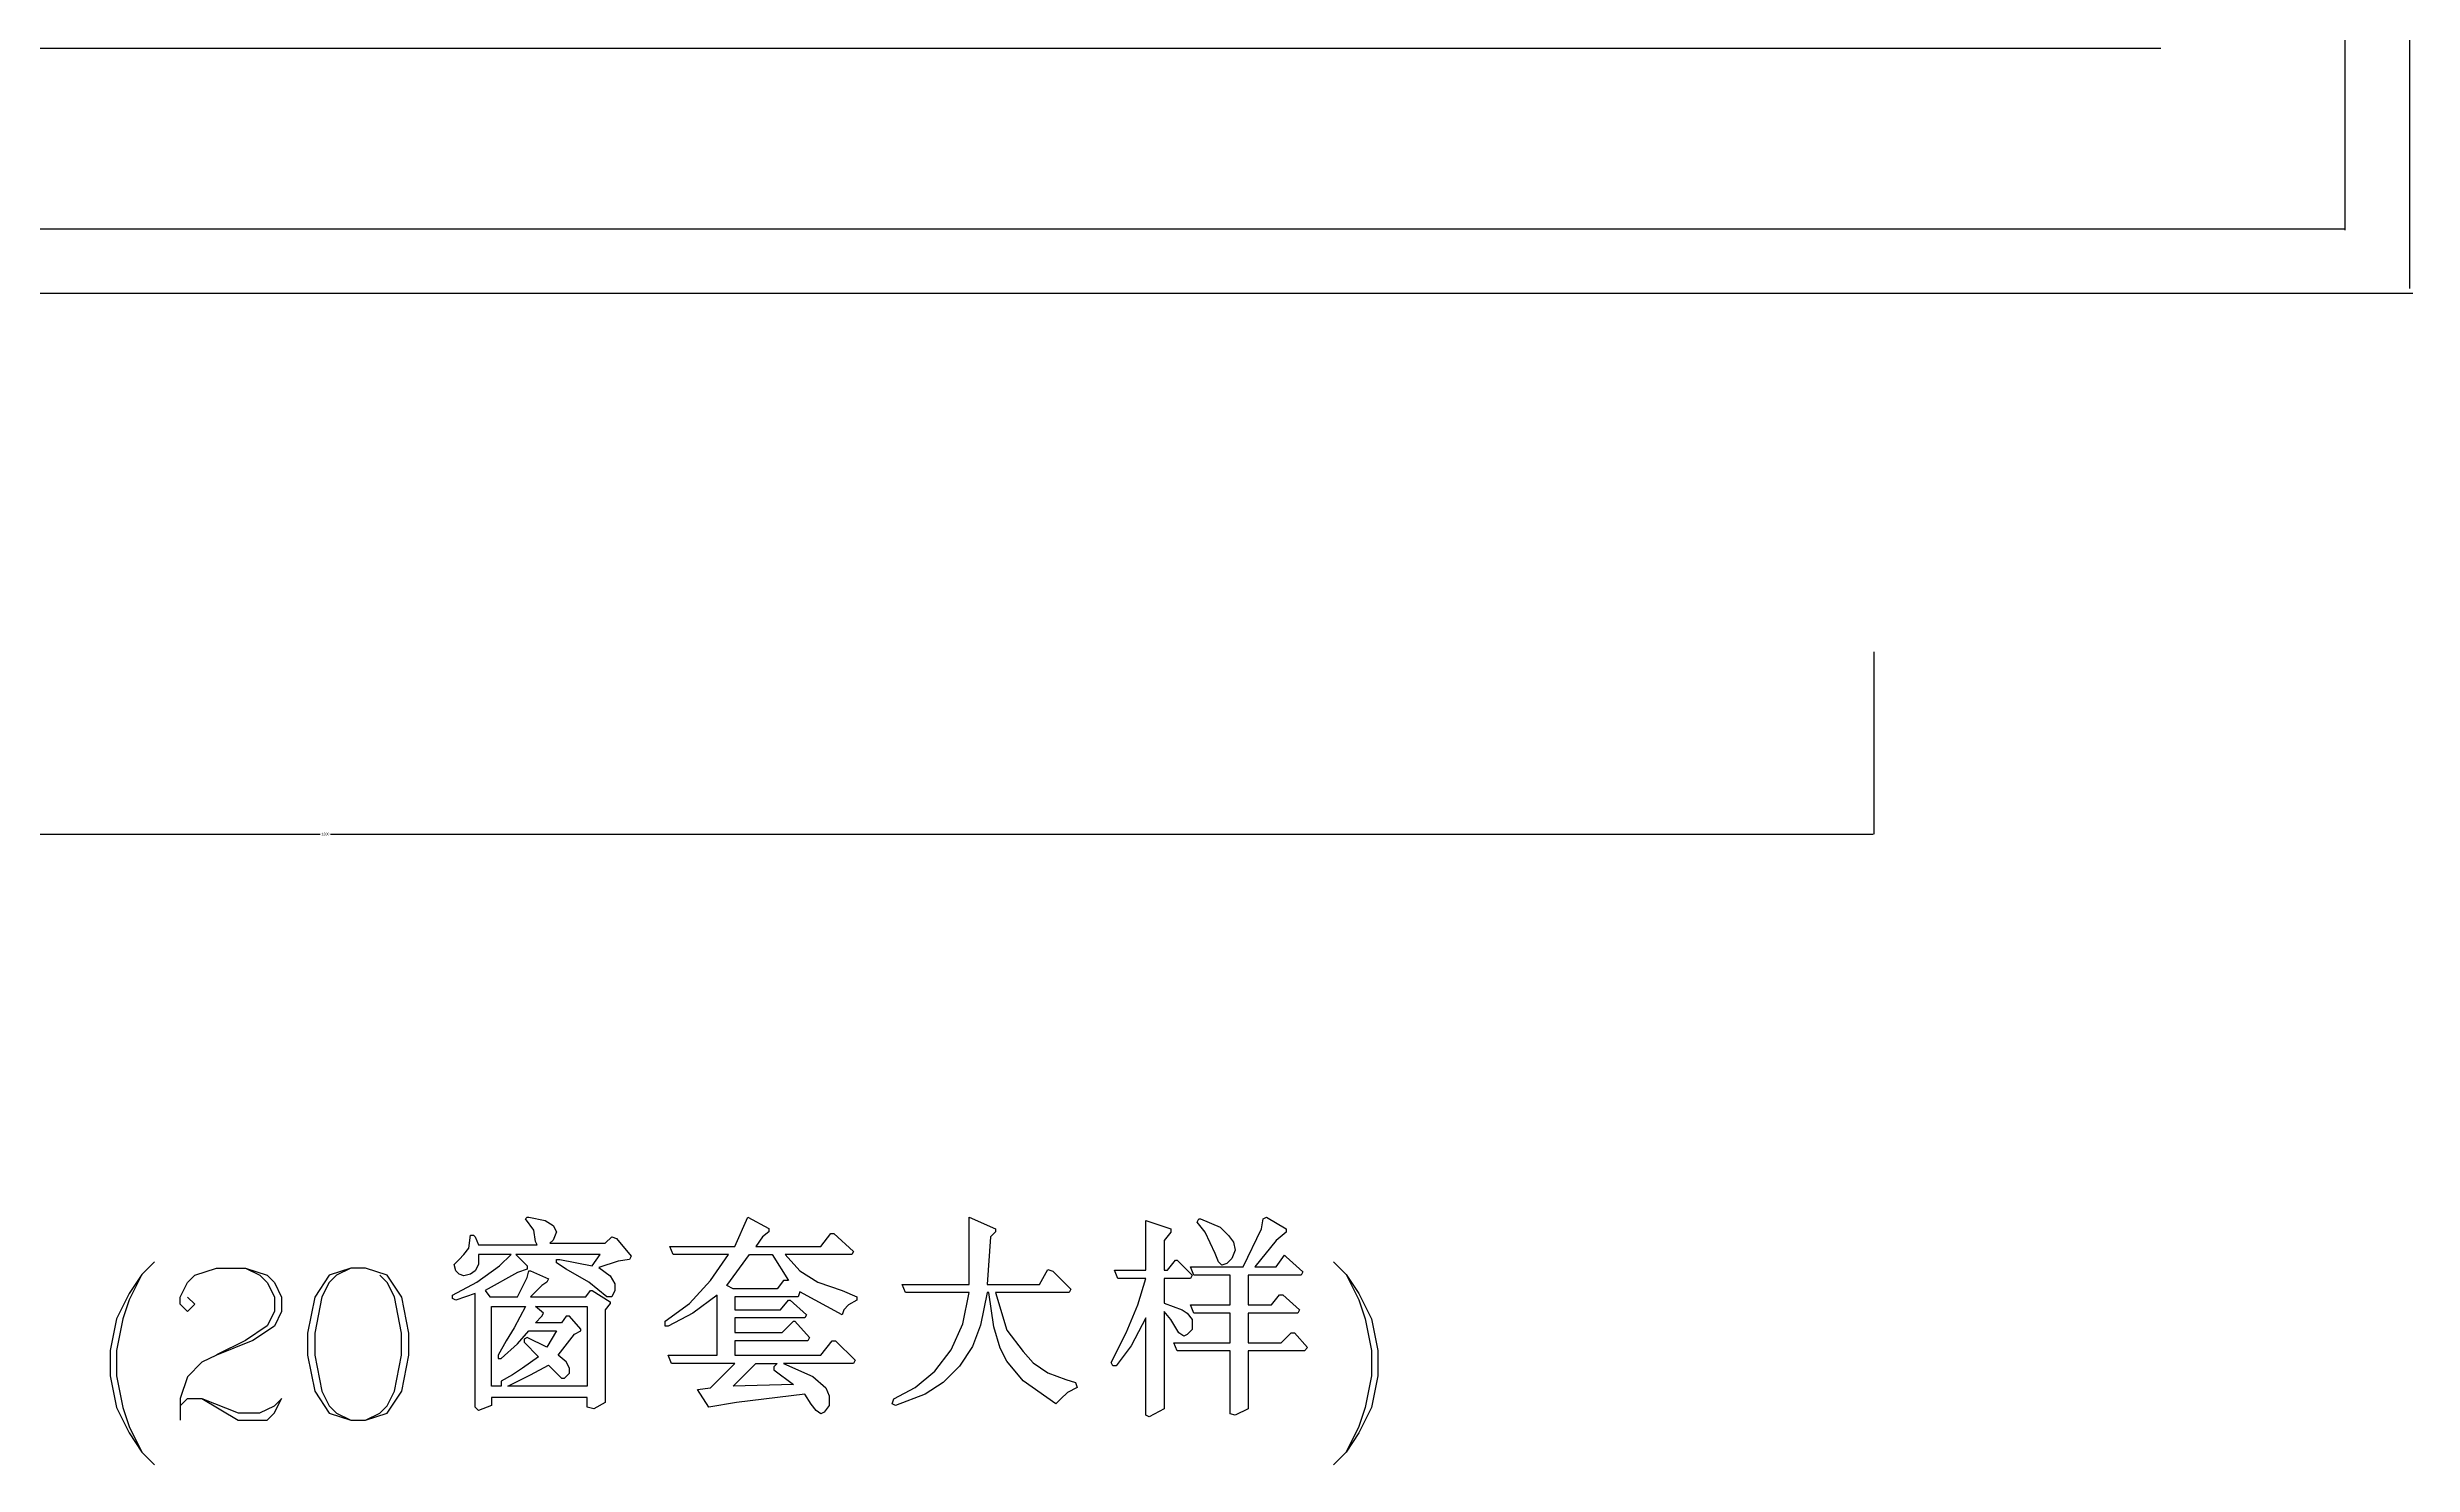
# Model space of a CAD drawing. Header units: metres. Extents: x -2 to 2311, y 0 to 3534.
# Drawn here: x 1161 to 2079, y 162 to 712 of the extents above; entities that cross this region are included whole.
import ezdxf

# ---------------------------------------------------------------- set-up
doc = ezdxf.new("R2010")
doc.units = ezdxf.units.M
doc.dimstyles.get("Standard").update_dxf_attribs({"dimtxt": 2.5, "dimasz": 2.5, "dimexe": 1.25, "dimexo": 0.625, "dimtad": 1, "dimcen": 2.5, "dimazin": 3, "dimtfac": 1, "dimtmove": 0, "dimatfit": 3})

# ---------------------------------------------------------------- blocks, each defined once
blk = doc.blocks.new('*D1')
for p, q in [((668.13, 477.36), (668.13, 406.72)), ((1869.76, 477.36), (1869.76, 406.72)), ((668.38, 406.72), (1266.945, 406.72)), ((1270.945, 406.72), (1869.51, 406.72))]:
    blk.add_line(p, q)
at = {"layer": 'Defpoints'}
for p in [(668.13, 477.36), (1869.76, 477.36), (668.13, 406.72)]:
    blk.add_point(p, dxfattribs=at)
at = {"insert": (1268.945, 406.72), "char_height": 1, "attachment_point": 5}
blk.add_mtext('1200', dxfattribs=at)

msp = doc.modelspace()

# ---------------------------------------------------------------- linework, layer by layer
for p, q in [((2052.74, 640.96), (2052.74, 2626.57)), ((2077.74, 618.41), (2077.74, 2626.57)), ((552.19, 711.57), (1981.14, 711.57)), ((484.51, 641.57), (2052.59, 641.57)), ((458.18, 616.57), (2078.91, 616.57))]:
    msp.add_line(p, q)
for points in [[(1377.52, 247.95), (1380.05, 250.47), (1381.94, 249.84), (1387.61, 242.91), (1386.98, 241.65), (1382.57, 241.02), (1375, 238.5), (1379.41, 235.35), (1381.31, 232.2), (1381.31, 229.68), (1380.05, 227.16), (1378.15, 227.16), (1371.22, 232.83), (1362.4, 237.87), (1358.62, 240.39), (1358.62, 241.65), (1359.88, 241.65), (1372.48, 239.13), (1375.63, 243.54), (1342.87, 243.54), (1347.28, 239.13), (1347.28, 237.87), (1343.5, 236.61), (1330.9, 229.68), (1332.79, 227.16), (1343.5, 227.16), (1347.28, 234.72), (1347.91, 237.24), (1348.54, 237.24), (1355.47, 234.09), (1354.84, 232.83), (1352.95, 231.57), (1348.54, 227.16), (1369.96, 227.16), (1371.85, 229.68), (1372.48, 229.68), (1379.41, 225.27), (1379.41, 224.64), (1377.52, 222.12), (1377.52, 186.2), (1373.11, 183.68), (1370.59, 184.31), (1370.59, 188.09), (1333.42, 188.09), (1333.42, 184.94), (1328.38, 183.05), (1327.11, 184.31), (1327.11, 228.42), (1319.55, 225.9), (1318.29, 226.53), (1318.29, 227.79), (1327.75, 232.83), (1336.57, 239.13), (1340.98, 243.54), (1328.38, 243.54), (1328.38, 239.76), (1327.11, 237.24), (1325.22, 235.98), (1322.7, 235.35), (1320.81, 235.98), (1319.55, 237.24), (1318.92, 239.76), (1320.81, 241.65), (1322.7, 243.54), (1324.59, 246.06), (1325.22, 251.1), (1326.48, 251.1), (1327.11, 250.47), (1328.38, 247.32), (1351.06, 247.32), (1350.43, 248.58), (1349.8, 252.99), (1346.65, 257.4), (1347.28, 258.03), (1347.91, 258.03), (1354.21, 256.77), (1357.36, 254.88), (1358.62, 252.36), (1357.36, 249.21), (1356.1, 247.95)], [(1432.89, 258.03), (1441.08, 253.62), (1441.08, 252.36), (1438.56, 250.47), (1436.04, 246.69), (1461.25, 246.69), (1465.03, 251.73), (1466.29, 251.73), (1473.85, 244.8), (1473.22, 243.54), (1447.39, 243.54), (1453.06, 237.24), (1459.99, 232.83), (1469.44, 229.68), (1475.11, 227.16), (1475.11, 225.9), (1471.96, 224.01), (1470.07, 222.12), (1469.44, 220.23), (1453.06, 229.05), (1452.43, 227.16), (1427.85, 227.16), (1427.85, 222.12), (1445.5, 222.12), (1448.65, 225.9), (1449.28, 225.9), (1455.58, 220.23), (1454.95, 218.97), (1427.85, 218.97), (1427.85, 213.3), (1446.13, 213.3), (1450.54, 217.71), (1451.17, 217.71), (1456.84, 211.41), (1456.21, 210.15), (1427.85, 210.15), (1427.85, 204.47), (1461.25, 204.47), (1465.66, 210.15), (1466.92, 210.15), (1474.48, 202.58), (1473.85, 201.32), (1446.76, 201.32), (1458.1, 196.28), (1463.14, 191.87), (1464.4, 188.72), (1464.4, 184.94), (1462.51, 182.42), (1461.25, 181.79), (1459.36, 183.05), (1457.47, 185.57), (1454.95, 189.35), (1428.48, 186.2), (1417.77, 184.31), (1413.36, 191.24), (1418.4, 191.87), (1427.85, 201.32), (1403.28, 201.32), (1402.02, 204.47), (1420.92, 204.47), (1420.92, 227.79), (1411.47, 220.86), (1402.02, 215.82), (1400.76, 215.82), (1400.76, 217.71), (1410.21, 224.64), (1418.4, 233.46), (1425.33, 243.54), (1403.91, 243.54), (1402.65, 246.69), (1427.85, 246.69)], [(1518.78, 258.03), (1528.94, 253.59), (1528.94, 252.32), (1527.03, 250.41), (1525.76, 231.99), (1546.09, 231.99), (1549.27, 237.71), (1551.17, 237.07), (1558.16, 230.09), (1557.52, 228.82), (1528.94, 228.82), (1533.39, 214.21), (1539.74, 205.95), (1543.55, 201.5), (1549.27, 197.69), (1556.25, 195.15), (1560.06, 193.88), (1560.7, 191.97), (1556.89, 190.07), (1554.35, 187.53), (1552.44, 185.62), (1539.74, 194.51), (1533.39, 202.14), (1530.85, 207.22), (1528.3, 215.48), (1526.4, 228.82), (1525.76, 228.82), (1523.22, 216.11), (1520.05, 207.85), (1514.97, 200.23), (1508.61, 193.88), (1501.63, 189.43), (1490.19, 184.99), (1488.92, 185.62), (1489.56, 187.53), (1497.82, 191.97), (1505.44, 198.33), (1511.79, 206.58), (1516.24, 216.75), (1518.78, 228.82), (1494, 228.82), (1492.73, 231.99), (1518.78, 231.99)], [(1604.64, 238.82), (1625.13, 238.82), (1632.18, 253.55), (1632.82, 257.39), (1634.1, 258.03), (1641.78, 253.55), (1641.78, 252.27), (1637.94, 249.07), (1629.61, 238.82), (1637.94, 238.82), (1641.14, 243.31), (1641.78, 242.67), (1648.18, 236.9), (1647.54, 235.62), (1627.05, 235.62), (1627.05, 224.1), (1636.02, 224.1), (1639.22, 227.94), (1640.5, 227.94), (1646.9, 222.17), (1646.26, 220.89), (1627.05, 220.89), (1627.05, 209.37), (1639.86, 209.37), (1643.7, 213.21), (1644.98, 213.21), (1650.11, 207.45), (1648.82, 206.16), (1627.05, 206.16), (1627.05, 183.75), (1621.93, 181.19), (1620.01, 181.83), (1620.01, 206.16), (1599.52, 206.16), (1598.24, 209.37), (1620.01, 209.37), (1620.01, 220.89), (1605.92, 220.89), (1604.64, 224.1), (1620.01, 224.1), (1620.01, 235.62), (1605.92, 235.62)], [(1608.48, 257.39), (1616.17, 254.19), (1619.37, 250.99), (1621.29, 248.43), (1621.93, 245.23), (1620.65, 242.03), (1618.73, 240.1), (1616.81, 239.46), (1615.53, 240.74), (1614.25, 243.95), (1610.4, 252.27), (1607.2, 256.11), (1607.84, 257.39)], [(1587.35, 256.75), (1596.96, 253.55), (1596.96, 252.27), (1594.39, 249.07), (1594.39, 237.54), (1595.67, 237.54), (1598.88, 241.39), (1599.52, 241.39), (1605.28, 235.62), (1604.64, 234.34), (1594.39, 234.34), (1594.39, 224.74), (1601.44, 222.17), (1603.36, 220.89), (1605.28, 218.33), (1605.28, 214.49), (1603.36, 212.57), (1602.08, 211.93), (1600.16, 213.21), (1596.96, 218.33), (1594.39, 221.53), (1594.39, 183.75), (1588.63, 180.55), (1587.35, 181.19), (1587.35, 218.97), (1581.59, 208.09), (1575.82, 200.4), (1574.54, 200.4), (1573.9, 201.68), (1579.67, 213.21), (1584.15, 224.1), (1587.35, 234.34), (1576.46, 234.34), (1575.18, 237.54), (1587.35, 237.54)], [(1433.52, 243.54), (1442.34, 243.54), (1448.65, 233.46), (1446.76, 233.46), (1444.24, 230.31), (1427.22, 230.31), (1424.7, 231.57)], [(1333.42, 223.38), (1346.65, 223.38), (1342.24, 215.19), (1339.09, 210.15), (1335.94, 204.47), (1335.94, 203.21), (1337.2, 203.21), (1343.5, 208.89), (1347.91, 213.93), (1358.62, 213.93), (1354.84, 207.62), (1347.28, 211.41), (1346.02, 210.78), (1346.02, 209.52), (1351.69, 203.84), (1345.39, 199.43), (1341.61, 196.91), (1337.2, 194.39), (1337.2, 192.5), (1333.42, 192.5)], [(1350.43, 223.38), (1370.59, 223.38), (1370.59, 192.5), (1339.72, 192.5), (1348.54, 196.91), (1355.47, 200.69), (1360.51, 195.65), (1361.77, 195.65), (1363.66, 197.54), (1363.66, 199.43), (1362.4, 201.95), (1359.25, 204.47), (1365.55, 212.67), (1368.07, 213.93), (1368.07, 214.56), (1363.66, 219.6), (1362.4, 219.6), (1360.51, 217.08), (1350.43, 217.08), (1352.95, 219.6), (1353.58, 220.86)], [(1436.04, 201.32), (1444.24, 201.32), (1442.98, 200.06), (1442.98, 198.8), (1450.54, 193.13), (1427.22, 192.5)]]:
    msp.add_lwpolyline(points, close=True)
for points in [[(1202.6, 240.8), (1197.68, 235.88), (1192.76, 228.5), (1187.85, 218.65), (1185.39, 206.34), (1185.39, 196.5), (1187.85, 184.19), (1192.76, 174.35), (1197.68, 166.96), (1202.6, 162.04)], [(1660.11, 240.8), (1665.03, 235.88), (1669.95, 228.5), (1674.86, 218.65), (1677.32, 206.34), (1677.32, 196.5), (1674.86, 184.19), (1669.95, 174.35), (1665.03, 166.96), (1660.11, 162.04)], [(1197.68, 235.88), (1192.77, 226.04), (1190.31, 218.65), (1187.85, 206.34), (1187.85, 196.5), (1190.31, 184.19), (1192.77, 176.81), (1197.68, 166.96)], [(1215.42, 227.09), (1218.23, 224.28), (1215.42, 221.47), (1212.6, 224.28), (1212.6, 227.09), (1215.41, 232.72), (1218.22, 235.53), (1226.66, 238.34), (1237.91, 238.34), (1246.35, 235.53), (1249.17, 232.72), (1251.97, 227.09), (1251.97, 221.47), (1249.17, 215.84), (1240.73, 210.21), (1226.66, 204.59), (1221.04, 201.78), (1215.41, 196.16), (1212.6, 187.72), (1212.6, 179.28)], [(1237.91, 238.35), (1243.54, 235.55), (1246.35, 232.73), (1249.16, 227.11), (1249.16, 221.48), (1246.35, 215.85), (1237.91, 210.23), (1226.66, 204.62)], [(1278.86, 238.34), (1270.42, 235.53), (1264.79, 227.09), (1261.98, 213.03), (1261.98, 204.59), (1264.79, 190.52), (1270.42, 182.08), (1278.86, 179.27), (1284.48, 179.27), (1292.92, 182.08), (1298.55, 190.52), (1301.36, 204.59), (1301.36, 213.03), (1298.55, 227.09), (1292.92, 235.53), (1284.48, 238.34), (1278.86, 238.34), (1273.23, 235.54), (1270.42, 232.73), (1267.61, 227.1), (1264.8, 213.03), (1264.8, 204.59), (1267.61, 190.53), (1270.42, 184.9), (1273.23, 182.09), (1278.86, 179.29)], [(1284.48, 179.29), (1290.11, 182.09), (1292.92, 184.9), (1295.73, 190.53), (1298.54, 204.59), (1298.54, 213.03), (1295.73, 227.1), (1292.92, 232.73), (1290.11, 235.54)], [(1665.03, 235.88), (1669.94, 226.04), (1672.4, 218.65), (1674.86, 206.34), (1674.86, 196.5), (1672.4, 184.19), (1669.94, 176.81), (1665.03, 166.96)], [(1212.6, 184.93), (1215.41, 187.74), (1221.04, 187.74), (1235.1, 182.11), (1243.54, 182.11), (1249.17, 184.92), (1251.98, 187.73)], [(1221.04, 187.73), (1235.1, 179.29), (1246.35, 179.29), (1249.17, 182.11), (1251.97, 187.73)]]:
    msp.add_lwpolyline(points)

# ---------------------------------------------------------------- dimensions: what is measured, and where the dimension line sits
dim = msp.add_linear_dim(base=(668.13, 406.72), p1=(668.13, 477.36), p2=(1869.76, 477.36), text='1200', dimstyle='Standard')
dim.commit()
dim.dimension.update_dxf_attribs({"geometry": '*D1', "text_midpoint": (1268.945, 406.72)})

doc.saveas('drawing.dxf')
